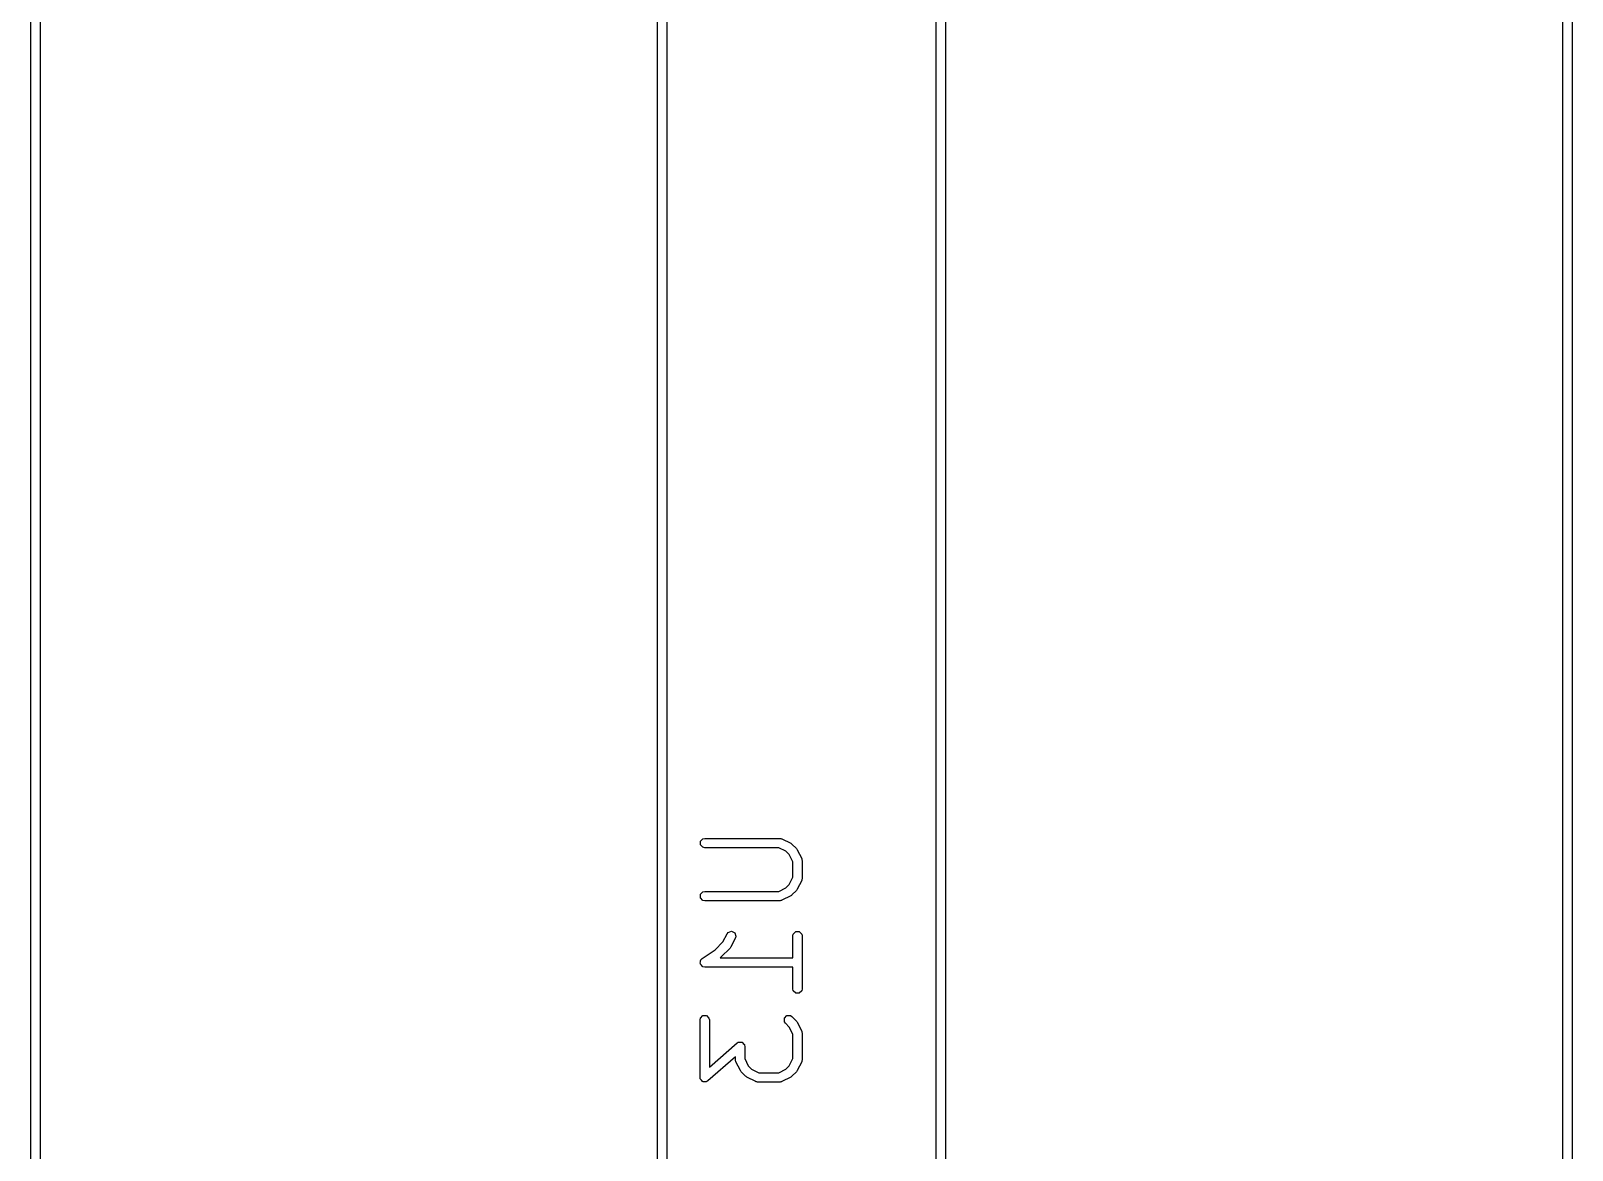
# Model space of a CAD drawing. Extents: x 282 to 374, y -243 to -83.
# Drawn here: x 306.94 to 323.53, y -174.28 to -162.23 of the extents above; entities that cross this region are included whole.
import ezdxf

# ---------------------------------------------------------------- set-up
doc = ezdxf.new("R2010")
doc.units = 0
doc.layers.add('BLACK', color=7, linetype='CONTINUOUS')

msp = doc.modelspace()

# ---------------------------------------------------------------- linework, layer by layer
at = {"layer": 'BLACK', "linetype": 'CONTINUOUS'}
for p, q in [((306.935, -242.56), (306.935, -82.56)), ((307.035, -82.61), (307.035, -242.51)), ((323.435, -220.921421), (323.435, -82.61)), ((323.535, -82.56), (323.535, -220.921421)), ((313.685, -220.921421), (313.685, -117.21)), ((313.785, -117.26), (313.785, -220.921421)), ((316.685, -220.921421), (316.685, -117.26)), ((316.785, -117.21), (316.785, -220.921421)), ((314.146225, -170.952771), (314.173285, -170.925711)), ((314.146225, -170.991039), (314.146225, -170.952771)), ((314.173285, -170.925711), (314.192419, -170.921905)), ((314.192419, -170.921905), (315.001942, -170.921905)), ((315.001942, -170.921905), (315.004398, -170.922393)), ((315.004398, -170.922393), (315.005487, -170.922031)), ((315.005487, -170.922031), (315.013214, -170.924147)), ((315.013214, -170.924147), (315.021076, -170.925711)), ((315.021076, -170.925711), (315.021887, -170.926522)), ((315.021887, -170.926522), (315.024303, -170.927184)), ((315.024303, -170.927184), (315.11954, -170.974802)), ((315.11954, -170.974802), (315.125868, -170.979713)), ((315.125868, -170.979713), (315.132535, -170.984168)), ((314.173285, -171.018099), (314.146225, -170.991039)), ((314.192419, -171.021905), (314.173285, -171.018099)), ((314.990139, -171.021905), (314.192419, -171.021905)), ((315.067561, -171.060616), (314.990139, -171.021905)), ((315.103708, -171.096762), (315.067561, -171.060616)), ((315.142419, -171.174184), (315.103708, -171.096762)), ((315.132535, -170.984168), (315.180155, -171.031787)), ((315.180155, -171.031787), (315.184609, -171.038453)), ((315.184609, -171.038453), (315.189521, -171.044782)), ((315.189521, -171.044782), (315.23714, -171.14002)), ((315.23714, -171.14002), (315.237801, -171.142435)), ((315.237801, -171.142435), (315.238613, -171.143247)), ((315.238613, -171.143247), (315.240176, -171.151108)), ((315.142419, -171.341053), (315.142419, -171.174184)), ((315.240176, -171.151108), (315.242293, -171.158836)), ((315.242293, -171.158836), (315.24193, -171.159924)), ((315.24193, -171.159924), (315.242419, -171.162381)), ((315.242419, -171.162381), (315.242419, -171.352857)), ((314.990139, -171.493333), (315.067561, -171.454621)), ((315.067561, -171.454621), (315.103708, -171.418475)), ((315.103708, -171.418475), (315.142419, -171.341053)), ((315.184609, -171.476784), (315.180155, -171.483451)), ((315.189521, -171.470456), (315.184609, -171.476784)), ((315.23714, -171.375218), (315.189521, -171.470456)), ((315.237801, -171.372802), (315.23714, -171.375218)), ((315.238613, -171.371991), (315.237801, -171.372802)), ((315.240176, -171.364129), (315.238613, -171.371991)), ((315.242293, -171.356402), (315.240176, -171.364129)), ((315.242419, -171.352857), (315.24193, -171.355313)), ((315.24193, -171.355313), (315.242293, -171.356402)), ((314.146225, -171.524199), (314.173285, -171.497139)), ((314.146225, -171.562467), (314.146225, -171.524199)), ((314.173285, -171.589527), (314.146225, -171.562467)), ((314.173285, -171.497139), (314.192419, -171.493333)), ((314.192419, -171.593333), (314.173285, -171.589527)), ((314.192419, -171.493333), (314.990139, -171.493333)), ((315.001942, -171.593333), (314.192419, -171.593333)), ((315.004398, -171.592844), (315.001942, -171.593333)), ((315.005487, -171.593207), (315.004398, -171.592844)), ((315.013214, -171.59109), (315.005487, -171.593207)), ((315.021076, -171.589527), (315.013214, -171.59109)), ((315.021887, -171.588715), (315.021076, -171.589527)), ((315.024303, -171.588054), (315.021887, -171.588715)), ((315.11954, -171.540436), (315.024303, -171.588054)), ((315.125868, -171.535524), (315.11954, -171.540436)), ((315.132535, -171.53107), (315.125868, -171.535524)), ((315.180155, -171.483451), (315.132535, -171.53107)), ((314.38942, -172.037526), (314.433411, -171.949545)), ((314.433411, -171.949545), (314.445373, -171.934133)), ((314.445373, -171.934133), (314.481677, -171.922031)), ((314.481677, -171.922031), (314.515905, -171.939145)), ((314.515905, -171.939145), (314.528007, -171.97545)), ((314.528007, -171.97545), (314.522854, -171.994266)), ((315.142419, -171.971905), (315.146225, -171.952771)), ((315.142419, -172.207619), (315.142419, -171.971905)), ((315.146225, -171.952771), (315.173285, -171.925711)), ((315.173285, -171.925711), (315.211553, -171.925711)), ((315.211553, -171.925711), (315.238613, -171.952771)), ((315.238613, -171.952771), (315.242419, -171.971905)), ((315.242419, -171.971905), (315.242419, -172.543333)), ((314.164684, -172.216016), (314.303425, -172.123522)), ((314.303425, -172.123522), (314.38942, -172.037526)), ((314.465869, -172.102498), (314.370631, -172.197736)), ((314.470319, -172.095838), (314.465869, -172.102498)), ((314.475235, -172.089504), (314.470319, -172.095838)), ((314.522854, -171.994266), (314.475235, -172.089504)), ((314.14337, -172.267322), (314.146225, -172.253047)), ((314.146225, -172.271604), (314.14337, -172.267322)), ((314.146225, -172.238485), (314.149865, -172.234844)), ((314.146225, -172.253047), (314.146225, -172.238485)), ((314.146225, -172.276753), (314.146225, -172.271604)), ((314.156521, -172.287049), (314.146225, -172.276753)), ((314.149865, -172.234844), (314.150875, -172.229797)), ((314.150875, -172.229797), (314.164684, -172.216016)), ((314.164597, -172.299163), (314.156521, -172.287049)), ((314.169644, -172.300172), (314.164597, -172.299163)), ((314.173285, -172.303813), (314.169644, -172.300172)), ((314.192419, -172.307619), (314.173285, -172.303813)), ((315.142419, -172.307619), (314.192419, -172.307619)), ((314.363011, -172.203983), (314.357557, -172.207619)), ((314.357557, -172.207619), (315.142419, -172.207619)), ((314.366515, -172.200486), (314.363011, -172.203983)), ((314.370631, -172.197736), (314.366515, -172.200486)), ((315.142419, -172.543333), (315.142419, -172.307619)), ((315.146225, -172.562467), (315.142419, -172.543333)), ((315.173285, -172.589527), (315.146225, -172.562467)), ((315.211553, -172.589527), (315.173285, -172.589527)), ((315.238613, -172.562467), (315.211553, -172.589527)), ((315.242419, -172.543333), (315.238613, -172.562467)), ((314.142419, -172.876667), (314.146225, -172.857533)), ((314.142419, -173.495714), (314.142419, -172.876667)), ((314.146225, -172.857533), (314.173285, -172.830473)), ((314.173285, -172.830473), (314.211553, -172.830473)), ((314.211553, -172.830473), (314.238613, -172.857533)), ((314.238613, -172.857533), (314.242419, -172.876667)), ((314.242419, -172.876667), (314.242419, -173.385525)), ((315.050986, -172.857533), (315.078045, -172.830473)), ((315.050986, -172.895802), (315.050986, -172.857533)), ((315.061825, -172.912023), (315.050986, -172.895802)), ((315.103708, -172.953905), (315.061825, -172.912023)), ((315.078045, -172.830473), (315.116314, -172.830473)), ((315.142419, -173.031327), (315.103708, -172.953905)), ((315.116314, -172.830473), (315.132535, -172.841311)), ((315.132535, -172.841311), (315.180155, -172.88893)), ((315.180155, -172.88893), (315.184609, -172.895596)), ((315.184609, -172.895596), (315.189521, -172.901925)), ((315.189521, -172.901925), (315.23714, -172.997163)), ((314.242419, -173.385525), (314.540446, -173.124752)), ((314.540446, -173.124752), (314.552766, -173.117657)), ((314.552766, -173.117657), (314.554237, -173.116187)), ((314.554237, -173.116187), (314.55532, -173.116187)), ((314.55532, -173.116187), (314.557352, -173.115017)), ((314.557352, -173.115017), (314.574906, -173.116187)), ((314.574906, -173.116187), (314.592505, -173.116187)), ((314.592505, -173.116187), (314.593761, -173.117443)), ((314.593761, -173.117443), (314.595536, -173.117562)), ((314.595536, -173.117562), (314.607124, -173.130806)), ((314.607124, -173.130806), (314.619565, -173.143247)), ((315.142419, -173.293434), (315.142419, -173.031327)), ((315.23714, -172.997163), (315.237801, -172.999578)), ((315.237801, -172.999578), (315.238613, -173.00039)), ((315.238613, -173.00039), (315.240176, -173.008251)), ((315.240176, -173.008251), (315.242293, -173.015979)), ((315.242293, -173.015979), (315.24193, -173.017067)), ((315.24193, -173.017067), (315.242419, -173.019524)), ((315.242419, -173.019524), (315.242419, -173.305238)), ((314.523371, -173.272569), (314.225344, -173.533343)), ((314.523371, -173.305238), (314.523371, -173.272569)), ((314.619565, -173.143247), (314.620022, -173.145547)), ((314.620022, -173.145547), (314.620735, -173.146362)), ((314.620735, -173.146362), (314.620596, -173.148434)), ((314.620596, -173.148434), (314.623371, -173.162381)), ((314.623371, -173.162381), (314.623371, -173.293435)), ((314.623371, -173.293435), (314.662082, -173.370858)), ((315.103708, -173.370856), (315.142419, -173.293434)), ((314.523859, -173.307694), (314.523371, -173.305238)), ((314.523497, -173.308783), (314.523859, -173.307694)), ((314.525613, -173.31651), (314.523497, -173.308783)), ((314.527177, -173.324372), (314.525613, -173.31651)), ((314.527988, -173.325183), (314.527177, -173.324372)), ((314.52865, -173.327599), (314.527988, -173.325183)), ((314.576268, -173.422836), (314.52865, -173.327599)), ((314.581183, -173.429169), (314.576268, -173.422836)), ((314.585635, -173.435831), (314.581183, -173.429169)), ((314.633253, -173.48345), (314.585635, -173.435831)), ((314.662082, -173.370858), (314.698227, -173.407002)), ((314.698227, -173.407002), (314.775651, -173.445714)), ((314.775651, -173.445714), (314.990139, -173.445714)), ((314.990139, -173.445714), (315.067561, -173.407002)), ((315.067561, -173.407002), (315.103708, -173.370856)), ((315.180155, -173.435832), (315.132535, -173.483451)), ((315.184609, -173.429165), (315.180155, -173.435832)), ((315.189521, -173.422837), (315.184609, -173.429165)), ((315.23714, -173.327599), (315.189521, -173.422837)), ((315.237801, -173.325183), (315.23714, -173.327599)), ((315.238613, -173.324372), (315.237801, -173.325183)), ((315.240176, -173.31651), (315.238613, -173.324372)), ((315.242293, -173.308783), (315.240176, -173.31651)), ((315.242419, -173.305238), (315.24193, -173.307694)), ((315.24193, -173.307694), (315.242293, -173.308783)), ((314.145193, -173.50966), (314.142419, -173.495714)), ((314.145055, -173.511733), (314.145193, -173.50966)), ((314.145767, -173.512547), (314.145055, -173.511733)), ((314.146225, -173.514848), (314.145767, -173.512547)), ((314.158665, -173.527288), (314.146225, -173.514848)), ((314.170254, -173.540533), (314.158665, -173.527288)), ((314.172028, -173.540651), (314.170254, -173.540533)), ((314.173285, -173.541908), (314.172028, -173.540651)), ((314.190884, -173.541908), (314.173285, -173.541908)), ((314.208438, -173.543078), (314.190884, -173.541908)), ((314.21047, -173.541908), (314.208438, -173.543078)), ((314.211553, -173.541908), (314.21047, -173.541908)), ((314.213023, -173.540437), (314.211553, -173.541908)), ((314.225344, -173.533343), (314.213023, -173.540437)), ((314.639919, -173.487904), (314.633253, -173.48345)), ((314.646248, -173.492816), (314.639919, -173.487904)), ((314.741486, -173.540435), (314.646248, -173.492816)), ((314.743901, -173.541096), (314.741486, -173.540435)), ((314.744713, -173.541908), (314.743901, -173.541096)), ((314.752574, -173.543471), (314.744713, -173.541908)), ((314.760302, -173.545588), (314.752574, -173.543471)), ((314.76139, -173.545225), (314.760302, -173.545588)), ((314.763847, -173.545714), (314.76139, -173.545225)), ((315.001942, -173.545714), (314.763847, -173.545714)), ((315.004398, -173.545225), (315.001942, -173.545714)), ((315.005487, -173.545588), (315.004398, -173.545225)), ((315.013214, -173.543471), (315.005487, -173.545588)), ((315.021076, -173.541908), (315.013214, -173.543471)), ((315.021887, -173.541096), (315.021076, -173.541908)), ((315.024303, -173.540435), (315.021887, -173.541096)), ((315.11954, -173.492817), (315.024303, -173.540435)), ((315.125868, -173.487905), (315.11954, -173.492817)), ((315.132535, -173.483451), (315.125868, -173.487905))]:
    msp.add_line(p, q, dxfattribs=at)

doc.saveas('drawing.dxf')
